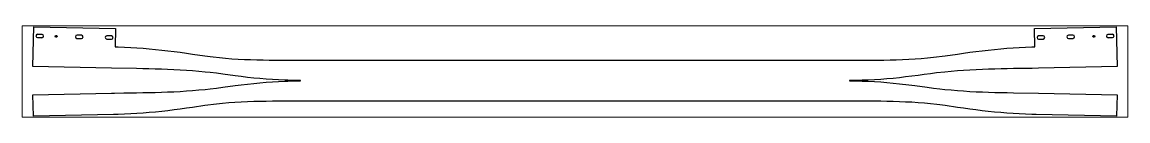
# Paper-space layout 'Layout1' of a CAD drawing. Header units: millimetres. Extents: x 0 to 257, y 87 to 108.
# The model-space entities are those that its viewports show. They can reach past a viewport. Long polylines and large blocks are cut down to what shows.
import ezdxf

# ---------------------------------------------------------------- set-up
doc = ezdxf.new("R2010")
doc.units = ezdxf.units.MM
doc.header["$LTSCALE"] = 25
doc.layers.add('3_Pezzi', color=7, linetype='Continuous')
doc.layers.add('5_Bulloni', color=7, linetype='Continuous')

msp = doc.modelspace()

# ---------------------------------------------------------------- linework, layer by layer
at = {"layer": '3_Pezzi', "color": 3, "linetype": 'Continuous'}
for p, q in [((0, 16.3), (2.8, 146.2)), ((2.8, 146.2), (267.9, 140.5)), ((3249.9, 140.5), (3515, 146.2)), ((3515, 146.2), (3517.8, 16.3)), ((267.9, 140.5), (266.6, 80.4)), ((3251.2, 80.4), (3249.9, 140.5)), ((266.6, 80.4), (276.7, 80.2)), ((276.7, 80.2), (296.9, 79.5)), ((296.9, 79.5), (317.1, 78.5)), ((317.1, 78.5), (337.3, 77.3)), ((337.3, 77.3), (357.4, 75.9)), ((357.4, 75.9), (377.6, 74.2)), ((377.6, 74.2), (397.7, 72.3)), ((397.7, 72.3), (417.8, 70.1)), ((3100, 70.1), (3120.1, 72.3)), ((3120.1, 72.3), (3140.2, 74.2)), ((3140.2, 74.2), (3160.3, 75.9)), ((3160.3, 75.9), (3180.5, 77.3)), ((3180.5, 77.3), (3200.7, 78.5)), ((3200.7, 78.5), (3220.9, 79.5)), ((3220.9, 79.5), (3241.1, 80.2)), ((3241.1, 80.2), (3251.2, 80.4)), ((417.8, 70.1), (437.9, 67.8)), ((437.9, 67.8), (457.9, 65.3)), ((457.9, 65.3), (477.9, 62.6)), ((477.9, 62.6), (497.9, 59.8)), ((497.9, 59.8), (517.9, 56.9)), ((517.9, 56.9), (557.9, 51.1)), ((557.9, 51.1), (575.1, 48.9)), ((575.1, 48.9), (585.1, 47.6)), ((585.1, 47.6), (605.1, 45.3)), ((605.1, 45.3), (625.3, 43.4)), ((625.3, 43.4), (645.4, 41.8)), ((645.4, 41.8), (665.6, 40.5)), ((665.6, 40.5), (686.1, 39.5)), ((686.1, 39.5), (706.3, 38.8)), ((706.3, 38.8), (726.4, 38.1)), ((726.4, 38.1), (746.6, 37.7)), ((746.6, 37.7), (766.8, 37.3)), ((766.8, 37.3), (787, 37)), ((787, 37), (807.2, 36.8)), ((807.2, 36.8), (827.4, 36.7)), ((827.4, 36.7), (867.8, 36.5)), ((867.8, 36.5), (2649.9, 36.5)), ((2649.9, 36.5), (2670.1, 36.6)), ((2670.1, 36.6), (2680.2, 36.6)), ((2680.2, 36.6), (2700.4, 36.7)), ((2700.4, 36.7), (2720.6, 36.9)), ((2720.6, 36.9), (2740.8, 37.1)), ((2740.8, 37.1), (2761, 37.5)), ((2761, 37.5), (2781.2, 37.9)), ((2781.2, 37.9), (2801.4, 38.4)), ((2801.4, 38.4), (2821.6, 39.1)), ((2821.6, 39.1), (2842, 40)), ((2842, 40), (2862.2, 41.1)), ((2862.2, 41.1), (2882.4, 42.5)), ((2882.4, 42.5), (2902.6, 44.3)), ((2902.6, 44.3), (2922.7, 46.4)), ((2922.7, 46.4), (2959.9, 51.1)), ((2959.9, 51.1), (2999.8, 56.9)), ((2999.8, 56.9), (3019.8, 59.8)), ((3019.8, 59.8), (3039.8, 62.6)), ((3039.8, 62.6), (3059.9, 65.3)), ((3059.9, 65.3), (3079.9, 67.8)), ((3079.9, 67.8), (3100, 70.1)), ((255, 10.7), (0, 16.3)), ((335.8, 9.3), (255, 10.7)), ((356.1, 8.9), (335.8, 9.3)), ((376.3, 8.5), (356.1, 8.9)), ((396.5, 8), (376.3, 8.5)), ((416.8, 7.4), (396.5, 8)), ((437, 6.7), (416.8, 7.4)), ((457.3, 5.8), (437, 6.7)), ((477.6, 4.7), (457.3, 5.8)), ((497.8, 3.5), (477.6, 4.7)), ((518, 2), (497.8, 3.5)), ((538.2, 0.3), (518, 2)), ((558.3, -1.7), (538.2, 0.3)), ((2979.6, 0.3), (2959.5, -1.7)), ((2999.8, 2), (2979.6, 0.3)), ((3020, 3.5), (2999.8, 2)), ((3040.2, 4.7), (3020, 3.5)), ((3060.5, 5.8), (3040.2, 4.7)), ((3080.8, 6.7), (3060.5, 5.8)), ((3101, 7.4), (3080.8, 6.7)), ((3121.3, 8), (3101, 7.4)), ((3141.5, 8.5), (3121.3, 8)), ((3161.7, 8.9), (3141.5, 8.5)), ((3181.9, 9.3), (3161.7, 8.9)), ((3222.4, 10), (3181.9, 9.3)), ((3242.6, 10.3), (3222.4, 10)), ((3262.8, 10.7), (3242.6, 10.3)), ((3517.8, 16.3), (3262.8, 10.7)), ((575.5, -3.5), (558.3, -1.7)), ((595.5, -5.9), (575.5, -3.5)), ((615.6, -8.4), (595.5, -5.9)), ((655.9, -14), (615.6, -8.4)), ((676, -16.6), (655.9, -14)), ((696.2, -19.1), (676, -16.6)), ((716.3, -21.3), (696.2, -19.1)), ((736.5, -23.3), (716.3, -21.3)), ((756.7, -25), (736.5, -23.3)), ((736.5, -36.7), (756.7, -35)), ((776.9, -26.5), (756.7, -25)), ((756.7, -35), (776.9, -33.5)), ((797, -27.6), (776.9, -26.5)), ((776.9, -33.5), (797, -32.4)), ((817.3, -28.5), (797, -27.6)), ((797, -32.4), (817.3, -31.5)), ((827.4, -28.8), (817.3, -28.5)), ((817.3, -31.5), (827.4, -31.2)), ((837.5, -29.1), (827.4, -28.8)), ((827.4, -31.2), (837.5, -30.9)), ((847.6, -29.3), (837.5, -29.1)), ((837.5, -30.9), (847.6, -30.7)), ((857.7, -29.4), (847.6, -29.3)), ((847.6, -30.7), (857.7, -30.6)), ((867.8, -29.4), (857.7, -29.4)), ((857.7, -30.6), (867.8, -30.6)), ((867.8, -30.6), (867.8, -29.4)), ((2660, -29.4), (2649.9, -29.4)), ((2649.9, -29.4), (2649.9, -30.6)), ((2649.9, -30.6), (2660, -30.6)), ((2670.1, -29.3), (2660, -29.4)), ((2660, -30.6), (2670.1, -30.7)), ((2680.2, -29.1), (2670.1, -29.3)), ((2670.1, -30.7), (2680.2, -30.9)), ((2690.3, -28.8), (2680.2, -29.1)), ((2680.2, -30.9), (2690.3, -31.2)), ((2710.5, -28.1), (2690.3, -28.8)), ((2690.3, -31.2), (2710.6, -31.9)), ((2730.7, -27.1), (2710.5, -28.1)), ((2710.6, -31.9), (2730.8, -32.9)), ((2751, -25.8), (2730.7, -27.1)), ((2730.8, -32.9), (2751, -34.2)), ((2771.2, -24.2), (2751, -25.8)), ((2751, -34.2), (2771.2, -35.8)), ((2791.4, -22.3), (2771.2, -24.2)), ((2771.2, -35.8), (2791.4, -37.7)), ((2811.5, -20.2), (2791.4, -22.3)), ((2831.7, -17.9), (2811.5, -20.2)), ((2851.8, -15.3), (2831.7, -17.9)), ((2872, -12.6), (2851.8, -15.3)), ((2892.1, -9.8), (2872, -12.6)), ((2912.2, -7.1), (2892.1, -9.8)), ((2932.3, -4.7), (2912.2, -7.1)), ((2959.5, -1.7), (2932.3, -4.7)), ((0, -76.3), (255, -70.7)), ((255, -70.7), (265.1, -70.5)), ((265.1, -70.5), (295.4, -70)), ((295.4, -70), (335.8, -69.3)), ((335.8, -69.3), (356.1, -68.9)), ((356.1, -68.9), (376.3, -68.5)), ((376.3, -68.5), (396.5, -68)), ((396.5, -68), (416.8, -67.4)), ((416.8, -67.4), (437, -66.7)), ((437, -66.7), (457.3, -65.8)), ((457.3, -65.8), (477.6, -64.7)), ((477.6, -64.7), (497.8, -63.5)), ((497.8, -63.5), (518, -62)), ((518, -62), (538.2, -60.3)), ((538.2, -60.3), (558.3, -58.3)), ((558.3, -58.3), (575.5, -56.5)), ((575.5, -56.5), (595.5, -54.1)), ((595.5, -54.1), (615.6, -51.6)), ((615.6, -51.6), (655.9, -46)), ((655.9, -46), (676, -43.4)), ((676, -43.4), (696.2, -40.9)), ((696.2, -40.9), (716.3, -38.7)), ((716.3, -38.7), (736.5, -36.7)), ((2791.4, -37.7), (2811.5, -39.8)), ((2811.5, -39.8), (2841.8, -43.4)), ((2841.8, -43.4), (2861.9, -46)), ((2861.9, -46), (2902.1, -51.6)), ((2902.1, -51.6), (2922.2, -54.1)), ((2922.2, -54.1), (2942.3, -56.5)), ((2942.3, -56.5), (2959.5, -58.3)), ((2959.5, -58.3), (2979.6, -60.3)), ((2979.6, -60.3), (2999.8, -62)), ((2999.8, -62), (3020, -63.5)), ((3020, -63.5), (3040.2, -64.7)), ((3040.2, -64.7), (3060.5, -65.8)), ((3060.5, -65.8), (3080.8, -66.7)), ((3080.8, -66.7), (3101, -67.4)), ((3101, -67.4), (3121.3, -68)), ((3121.3, -68), (3141.5, -68.5)), ((3141.5, -68.5), (3161.7, -68.9)), ((3161.7, -68.9), (3181.9, -69.3)), ((3181.9, -69.3), (3262.8, -70.7)), ((3262.8, -70.7), (3517.8, -76.3)), ((1.5, -146.2), (0, -76.3)), ((595.1, -106.4), (557.9, -111.1)), ((615.2, -104.3), (595.1, -106.4)), ((635.4, -102.5), (615.2, -104.3)), ((655.5, -101.1), (635.4, -102.5)), ((675.9, -100), (655.5, -101.1)), ((696.2, -99.1), (675.9, -100)), ((716.4, -98.4), (696.2, -99.1)), ((736.5, -97.9), (716.4, -98.4)), ((756.7, -97.5), (736.5, -97.9)), ((776.9, -97.1), (756.7, -97.5)), ((797.1, -96.9), (776.9, -97.1)), ((817.3, -96.7), (797.1, -96.9)), ((837.6, -96.6), (817.3, -96.7)), ((857.8, -96.6), (837.6, -96.6)), ((867.8, -96.5), (857.8, -96.6)), ((2649.9, -96.5), (867.8, -96.5)), ((2690.3, -96.7), (2649.9, -96.5)), ((2710.5, -96.8), (2690.3, -96.7)), ((2730.7, -97), (2710.5, -96.8)), ((2750.9, -97.3), (2730.7, -97)), ((2771.1, -97.7), (2750.9, -97.3)), ((2791.3, -98.1), (2771.1, -97.7)), ((2811.5, -98.8), (2791.3, -98.1)), ((2831.7, -99.5), (2811.5, -98.8)), ((2852.1, -100.5), (2831.7, -99.5)), ((2872.3, -101.8), (2852.1, -100.5)), ((2892.5, -103.4), (2872.3, -101.8)), ((2912.6, -105.3), (2892.5, -103.4)), ((2932.7, -107.6), (2912.6, -105.3)), ((2942.7, -108.9), (2932.7, -107.6)), ((3517.8, -76.3), (3516.3, -146.2)), ((261.9, -140.6), (1.5, -146.2)), ((276.7, -140.2), (261.9, -140.6)), ((296.9, -139.5), (276.7, -140.2)), ((317.1, -138.5), (296.9, -139.5)), ((337.3, -137.3), (317.1, -138.5)), ((357.4, -135.9), (337.3, -137.3)), ((377.6, -134.2), (357.4, -135.9)), ((397.7, -132.3), (377.6, -134.2)), ((417.8, -130.1), (397.7, -132.3)), ((437.9, -127.8), (417.8, -130.1)), ((457.9, -125.3), (437.9, -127.8)), ((477.9, -122.6), (457.9, -125.3)), ((497.9, -119.8), (477.9, -122.6)), ((517.9, -116.9), (497.9, -119.8)), ((557.9, -111.1), (517.9, -116.9)), ((2959.9, -111.1), (2942.7, -108.9)), ((2999.8, -116.9), (2959.9, -111.1)), ((3019.8, -119.8), (2999.8, -116.9)), ((3039.8, -122.6), (3019.8, -119.8)), ((3059.9, -125.3), (3039.8, -122.6)), ((3079.9, -127.8), (3059.9, -125.3)), ((3100, -130.1), (3079.9, -127.8)), ((3120.1, -132.3), (3100, -130.1)), ((3140.2, -134.2), (3120.1, -132.3)), ((3160.3, -135.9), (3140.2, -134.2)), ((3180.5, -137.3), (3160.3, -135.9)), ((3200.7, -138.5), (3180.5, -137.3)), ((3220.9, -139.5), (3200.7, -138.5)), ((3241.1, -140.2), (3220.9, -139.5)), ((3255.8, -140.6), (3241.1, -140.2)), ((3516.3, -146.2), (3255.8, -140.6))]:
    msp.add_line(p, q, dxfattribs=at)
at = {"layer": '5_Bulloni', "color": 4, "linetype": 'Continuous'}
for p, q in [((14.8, 110.7), (29.3, 110.4)), ((29.5, 120.9), (15, 121.2)), ((142.9, 107.9), (157.4, 107.6)), ((157.6, 118.1), (143.2, 118.4)), ((254.6, 116), (240.1, 116.3)), ((3277.7, 116.3), (3263.2, 116)), ((3374.6, 118.4), (3360.1, 118.1)), ((3360.4, 107.6), (3374.9, 107.9)), ((3502.7, 121.2), (3488.3, 120.9)), ((3488.5, 110.4), (3503, 110.7)), ((239.9, 105.8), (254.4, 105.5)), ((3263.4, 105.5), (3277.9, 105.8))]:
    msp.add_line(p, q, dxfattribs=at)
at = {"layer": '5_Bulloni', "color": 2, "linetype": 'Continuous'}
for centre in [(75.2, 114.7), (3442.6, 114.7)]:
    msp.add_circle(centre, 3.25, dxfattribs=at)
at = {"layer": '5_Bulloni', "color": 4, "linetype": 'Continuous'}
for centre, start, end in [((14.9, 116), 88.7563, 268.7563), ((29.4, 115.6), 268.7563, 88.7562), ((143, 113.2), 88.7563, 268.7563), ((157.5, 112.9), 268.7563, 88.7563), ((240, 111.1), 88.7561, 268.7561), ((254.5, 110.7), 268.7563, 88.7561), ((3263.3, 110.7), 91.2417, 271.2417), ((3277.8, 111.1), 271.2444, 91.2417), ((3360.2, 112.9), 91.2417, 271.2417), ((3374.7, 113.2), 271.2444, 91.2417), ((3488.4, 115.6), 91.2444, 271.2417), ((3502.9, 116), 271.2417, 91.2417)]:
    msp.add_arc(centre, 5.25, start, end, dxfattribs=at)

psp = doc.layouts.get("Layout1")

# ---------------------------------------------------------------- viewports
at = {"layer": '0'}
psp.add_viewport(center=(128.5, 97.5), size=(257, 21.36682), view_center_point=(1758.89, 0), view_height=298.31514, dxfattribs=at)

doc.saveas('drawing.dxf')
